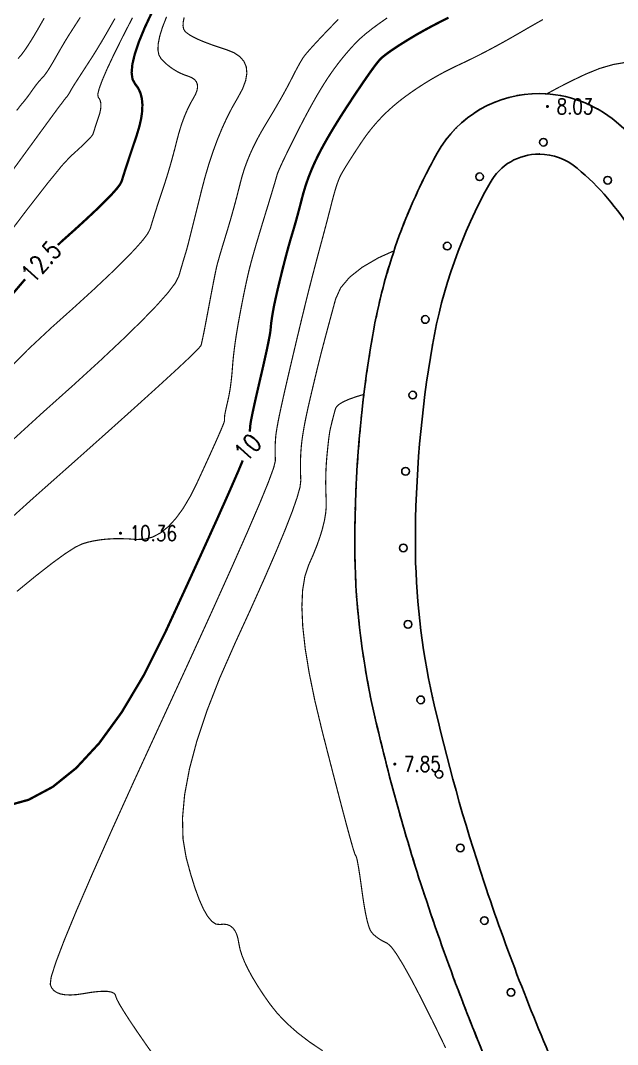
# Model space of a CAD drawing. Extents: x 940 to 2162, y 608 to 1562.
# Drawn here: x 1280.2 to 1319.1, y 729 to 795.9 of the extents above; entities that cross this region are included whole.
import ezdxf
from ezdxf.enums import TextEntityAlignment as Align

# ---------------------------------------------------------------- set-up
doc = ezdxf.new("R2010")
doc.units = 0
doc.header["$LTSCALE"] = 0.5
doc.header["$PDSIZE"] = 0.2
doc.linetypes.add('X6', pattern=[2, 1, -1])
doc.layers.get('0').update_dxf_attribs({"linetype": 'CONTINUOUS'})
for name, color, linetype in [('DGX', 2, 'CONTINUOUS'), ('DLSS', 4, 'CONTINUOUS'), ('GCD', 1, 'CONTINUOUS'), ('SXSS', 5, 'CONTINUOUS'), ('ZBTZ', 3, 'CONTINUOUS'), ('ZDH', 1, 'CONTINUOUS')]:
    doc.layers.add(name, color=color, linetype=linetype)
doc.styles.add('HZ', font='rs.shx', dxfattribs={"width": 0.8, "bigfont": 'hztxt.shx'})
doc.linetypes.add('1161', pattern='A,0,[149,AAA.SHX,S=0.15,R=0,X=0,Y=0],-1.6', length=1.6)

# ---------------------------------------------------------------- blocks, each defined once
blk = doc.blocks.new('gc170')
at = {"linetype": 'Continuous'}
blk.add_circle((0, 0), 0.5, dxfattribs=at)
blk = doc.blocks.new('GC200')
at = {"linetype": 'Continuous', "const_width": 0.2, "flags": 128}
blk.add_lwpolyline([(-0.1, 0, 1), (0.1, 0, 1)], format="xyb", close=True, dxfattribs=at)

msp = doc.modelspace()

# ---------------------------------------------------------------- linework, layer by layer
at = {"layer": 'DGX', "linetype": 'Continuous', "const_width": 0.075}
for points, elevation in [([(1300.915, 795.937), (1300.512, 795.528), (1300.126, 795.126), (1299.784, 794.765), (1299.484, 794.444), (1299.227, 794.164), (1299.012, 793.924), (1298.84, 793.724), (1298.711, 793.565), (1298.624, 793.446), (1298.555, 793.337), (1298.477, 793.207), (1298.389, 793.055), (1298.294, 792.882), (1298.189, 792.689), (1298.076, 792.473), (1297.954, 792.237), (1297.823, 791.98), (1297.679, 791.699), (1297.515, 791.392), (1297.332, 791.06), (1297.13, 790.701), (1296.909, 790.318), (1296.669, 789.908), (1296.41, 789.473), (1296.131, 789.012), (1295.855, 788.54), (1295.6, 788.071), (1295.368, 787.606), (1295.158, 787.144), (1294.97, 786.686), (1294.804, 786.232), (1294.661, 785.781), (1294.54, 785.334), (1294.429, 784.891), (1294.317, 784.453), (1294.203, 784.021), (1294.087, 783.594), (1293.969, 783.173), (1293.85, 782.757), (1293.729, 782.347), (1293.606, 781.942), (1293.489, 781.558), (1293.383, 781.209), (1293.289, 780.897), (1293.207, 780.62), (1293.137, 780.379), (1293.078, 780.174), (1293.032, 780.004), (1292.997, 779.871), (1292.964, 779.728), (1292.922, 779.531), (1292.87, 779.28), (1292.809, 778.975), (1292.739, 778.615), (1292.659, 778.201), (1292.57, 777.733), (1292.472, 777.211), (1292.374, 776.69), (1292.286, 776.227), (1292.208, 775.822), (1292.139, 775.474), (1292.079, 775.184), (1292.03, 774.952), (1291.99, 774.777), (1291.959, 774.66), (1291.766, 774.427), (1291.238, 773.906), (1290.374, 773.096), (1289.176, 771.998), (1287.643, 770.611), (1285.774, 768.935), (1283.571, 766.971), (1281.032, 764.718), (1278.407, 762.35)], 11), ([(1279.526, 768.361), (1281.634, 770.287), (1283.626, 772.068), (1285.366, 773.657), (1286.853, 775.055), (1288.089, 776.262), (1289.072, 777.277), (1289.803, 778.101), (1290.282, 778.734), (1290.508, 779.176), (1290.604, 779.504), (1290.689, 779.796), (1290.764, 780.053), (1290.83, 780.274), (1290.885, 780.458), (1290.93, 780.607), (1290.965, 780.721), (1290.99, 780.798), (1291.023, 780.912), (1291.082, 781.133), (1291.167, 781.462), (1291.277, 781.898), (1291.414, 782.443), (1291.577, 783.095), (1291.765, 783.855), (1291.979, 784.722), (1292.215, 785.624), (1292.469, 786.487), (1292.741, 787.31), (1293.03, 788.095), (1293.337, 788.84), (1293.662, 789.546), (1294.005, 790.212), (1294.366, 790.84), (1294.677, 791.421), (1294.872, 791.947), (1294.951, 792.42), (1294.914, 792.838), (1294.761, 793.203), (1294.491, 793.513), (1294.106, 793.769), (1293.604, 793.971), (1293.072, 794.143), (1292.596, 794.309), (1292.176, 794.467), (1291.812, 794.62), (1291.504, 794.766), (1291.252, 794.906), (1291.055, 795.039), (1290.914, 795.165), (1290.827, 795.315), (1290.788, 795.515), (1290.799, 795.766), (1290.86, 796.068)], 11.5), ([(1304.105, 796.038), (1303.578, 795.67), (1303.113, 795.326), (1302.708, 795.005), (1302.364, 794.708), (1302.081, 794.433), (1301.83, 794.166), (1301.584, 793.892), (1301.343, 793.609), (1301.106, 793.319), (1300.874, 793.021), (1300.647, 792.715), (1300.424, 792.402), (1300.206, 792.08), (1299.986, 791.738), (1299.756, 791.365), (1299.516, 790.96), (1299.267, 790.522), (1299.008, 790.053), (1298.739, 789.552), (1298.461, 789.019), (1298.173, 788.454), (1297.898, 787.903), (1297.656, 787.414), (1297.447, 786.986), (1297.272, 786.618), (1297.131, 786.312), (1297.024, 786.067), (1296.95, 785.883), (1296.91, 785.76), (1296.876, 785.637), (1296.823, 785.451), (1296.751, 785.203), (1296.658, 784.893), (1296.546, 784.52), (1296.414, 784.085), (1296.262, 783.589), (1296.091, 783.029), (1295.917, 782.46), (1295.758, 781.932), (1295.613, 781.446), (1295.483, 781.001), (1295.368, 780.598), (1295.268, 780.237), (1295.182, 779.917), (1295.111, 779.639), (1295.045, 779.367), (1294.976, 779.064), (1294.903, 778.731), (1294.826, 778.367), (1294.745, 777.973), (1294.661, 777.549), (1294.573, 777.095), (1294.482, 776.61), (1294.393, 776.121), (1294.313, 775.652), (1294.241, 775.205), (1294.179, 774.779), (1294.125, 774.374), (1294.08, 773.991), (1294.043, 773.628), (1294.016, 773.287), (1293.991, 772.963), (1293.962, 772.653), (1293.931, 772.358), (1293.895, 772.077), (1293.857, 771.81), (1293.814, 771.558), (1293.769, 771.319), (1293.72, 771.095), (1293.672, 770.889), (1293.63, 770.706), (1293.594, 770.546), (1293.564, 770.407), (1293.54, 770.292), (1293.522, 770.199), (1293.509, 770.128), (1293.503, 770.08), (1293.5, 770.043), (1293.497, 770.005), (1293.495, 769.967), (1293.494, 769.928), (1293.494, 769.889), (1293.495, 769.849), (1293.496, 769.808), (1293.498, 769.767), (1293.472, 769.667), (1293.389, 769.451), (1293.25, 769.119), (1293.054, 768.669), (1292.802, 768.104), (1292.493, 767.422), (1292.127, 766.623), (1291.705, 765.708), (1291.25, 764.798), (1290.784, 764.016), (1290.307, 763.361), (1289.82, 762.835), (1289.322, 762.435), (1288.814, 762.164), (1288.296, 762.02), (1287.767, 762.003), (1287.244, 762.04), (1286.743, 762.056), (1286.265, 762.052), (1285.809, 762.026), (1285.375, 761.979), (1284.964, 761.912), (1284.575, 761.824), (1284.208, 761.715), (1283.754, 761.495), (1283.101, 761.075), (1282.25, 760.456), (1281.2, 759.636), (1279.953, 758.616)], 10.5), ([(1314.268, 795.934), (1313.825, 795.684), (1313.339, 795.406), (1312.812, 795.1), (1312.269, 794.787), (1311.737, 794.488), (1311.216, 794.201), (1310.706, 793.929), (1310.207, 793.669), (1309.718, 793.423), (1309.24, 793.19), (1308.773, 792.971), (1308.314, 792.752), (1307.86, 792.521), (1307.411, 792.277), (1306.967, 792.021), (1306.528, 791.752), (1306.093, 791.471), (1305.664, 791.177), (1305.239, 790.871), (1304.826, 790.552), (1304.431, 790.219), (1304.053, 789.872), (1303.693, 789.511), (1303.35, 789.136), (1303.025, 788.746), (1302.718, 788.343), (1302.428, 787.926), (1302.161, 787.521), (1301.921, 787.153), (1301.709, 786.823), (1301.523, 786.53), (1301.366, 786.276), (1301.235, 786.058), (1301.132, 785.879), (1301.056, 785.737), (1300.993, 785.601), (1300.928, 785.441), (1300.86, 785.256), (1300.789, 785.045), (1300.716, 784.811), (1300.641, 784.551), (1300.563, 784.266), (1300.483, 783.957), (1300.401, 783.631), (1300.315, 783.298), (1300.227, 782.958), (1300.136, 782.61), (1300.042, 782.255), (1299.946, 781.893), (1299.847, 781.523), (1299.745, 781.146), (1299.641, 780.761), (1299.536, 780.37), (1299.431, 779.971), (1299.325, 779.564), (1299.217, 779.15), (1299.109, 778.729), (1299, 778.301), (1298.891, 777.865), (1298.775, 777.402), (1298.65, 776.891), (1298.514, 776.332), (1298.368, 775.725), (1298.211, 775.071), (1298.045, 774.368), (1297.868, 773.618), (1297.681, 772.82), (1297.499, 772.038), (1297.339, 771.334), (1297.202, 770.709), (1297.085, 770.164), (1296.991, 769.697), (1296.919, 769.31), (1296.868, 769.001), (1296.839, 768.771), (1296.823, 768.58), (1296.81, 768.385), (1296.801, 768.187), (1296.796, 767.987), (1296.795, 767.783), (1296.797, 767.577), (1296.804, 767.367), (1296.814, 767.155), (1296.707, 766.702), (1296.366, 765.769), (1295.789, 764.357), (1294.976, 762.466), (1293.928, 760.096), (1292.645, 757.247), (1291.126, 753.919), (1289.371, 750.111), (1287.619, 746.302), (1286.109, 742.969), (1284.841, 740.112), (1283.814, 737.731), (1283.029, 735.827), (1282.486, 734.398), (1282.184, 733.445), (1282.124, 732.969), (1282.212, 732.751), (1282.355, 732.574), (1282.551, 732.439), (1282.801, 732.344), (1283.106, 732.291), (1283.465, 732.278), (1283.879, 732.307), (1284.346, 732.376), (1284.811, 732.453), (1285.216, 732.501), (1285.562, 732.521), (1285.848, 732.514), (1286.075, 732.479), (1286.242, 732.415), (1286.349, 732.324), (1286.397, 732.205), (1286.466, 732.007), (1286.639, 731.678), (1286.916, 731.22), (1287.295, 730.631), (1287.778, 729.911), (1288.365, 729.062), (1289.054, 728.082)], 9.5), ([(1319.716, 793.145), (1318.851, 792.997), (1317.964, 792.739), (1317.056, 792.37), (1316.141, 791.934), (1315.236, 791.472), (1314.516, 791.081)], 9)]:
    msp.add_lwpolyline(points, dxfattribs=dict(at, elevation=elevation))
at = {"layer": 'DGX', "linetype": 'Continuous', "const_width": 0.075, "flags": 128}
for points, elevation in [([(1278.786, 781.117), (1280.556, 783.453), (1281.922, 785.211), (1282.883, 786.392), (1283.44, 786.994), (1283.773, 787.292), (1284.063, 787.558), (1284.312, 787.791), (1284.518, 787.993), (1284.683, 788.163), (1284.805, 788.3), (1284.885, 788.406), (1284.923, 788.48), (1284.943, 788.548), (1284.971, 788.637), (1285.006, 788.746), (1285.048, 788.876), (1285.098, 789.027), (1285.155, 789.198), (1285.219, 789.39), (1285.29, 789.603), (1285.355, 789.818), (1285.4, 790.016), (1285.426, 790.199), (1285.431, 790.364), (1285.416, 790.514), (1285.382, 790.647), (1285.327, 790.764), (1285.253, 790.865), (1285.226, 791.05), (1285.315, 791.42), (1285.519, 791.975), (1285.838, 792.715), (1286.273, 793.64), (1286.823, 794.75), (1287.488, 796.045)], 13), ([(1278.872, 784.994), (1280.57, 787.325), (1281.788, 788.996), (1282.527, 790.007), (1282.787, 790.358), (1282.807, 790.381), (1282.829, 790.407), (1282.852, 790.435), (1282.876, 790.465), (1282.901, 790.498), (1282.927, 790.534), (1282.954, 790.571), (1282.983, 790.612), (1283.011, 790.652), (1283.038, 790.689), (1283.064, 790.724), (1283.089, 790.755), (1283.112, 790.784), (1283.134, 790.809), (1283.155, 790.832), (1283.175, 790.852), (1283.196, 790.874), (1283.219, 790.902), (1283.245, 790.938), (1283.274, 790.98), (1283.306, 791.029), (1283.34, 791.085), (1283.378, 791.148), (1283.418, 791.218), (1283.458, 791.289), (1283.496, 791.356), (1283.532, 791.418), (1283.566, 791.476), (1283.599, 791.53), (1283.628, 791.58), (1283.656, 791.625), (1283.682, 791.666), (1283.722, 791.728), (1283.793, 791.838), (1283.895, 791.995), (1284.027, 792.2), (1284.19, 792.452), (1284.384, 792.752), (1284.609, 793.099), (1284.865, 793.494), (1285.16, 793.964), (1285.505, 794.537), (1285.898, 795.213), (1286.341, 795.992)], 13.5), ([(1278.934, 772.626), (1280.645, 774.371), (1282.236, 775.856), (1283.675, 777.142), (1284.932, 778.29), (1286.006, 779.3), (1286.899, 780.172), (1287.609, 780.906), (1288.137, 781.501), (1288.483, 781.958), (1288.646, 782.277), (1288.722, 782.536), (1288.806, 782.811), (1288.896, 783.102), (1288.993, 783.41), (1289.097, 783.735), (1289.209, 784.077), (1289.327, 784.436), (1289.453, 784.811), (1289.58, 785.196), (1289.704, 785.586), (1289.825, 785.981), (1289.943, 786.38), (1290.058, 786.784), (1290.169, 787.192), (1290.278, 787.605), (1290.383, 788.022), (1290.49, 788.433), (1290.606, 788.826), (1290.729, 789.201), (1290.861, 789.558), (1291.001, 789.897), (1291.149, 790.219), (1291.305, 790.522), (1291.469, 790.808), (1291.611, 791.072), (1291.7, 791.312), (1291.736, 791.527), (1291.719, 791.718), (1291.649, 791.884), (1291.527, 792.025), (1291.351, 792.142), (1291.123, 792.234), (1290.872, 792.321), (1290.63, 792.424), (1290.397, 792.543), (1290.172, 792.677), (1289.956, 792.826), (1289.748, 792.992), (1289.549, 793.172), (1289.359, 793.369), (1289.214, 793.615), (1289.15, 793.945), (1289.169, 794.36), (1289.269, 794.859), (1289.451, 795.443), (1289.715, 796.111)], 12), ([(1284.086, 796.073), (1283.752, 795.556), (1283.517, 795.191), (1283.381, 794.979), (1283.29, 794.835), (1283.192, 794.676), (1283.087, 794.502), (1282.975, 794.313), (1282.855, 794.109), (1282.728, 793.89), (1282.593, 793.656), (1282.452, 793.406), (1282.311, 793.161), (1282.18, 792.94), (1282.059, 792.743), (1281.948, 792.571), (1281.846, 792.422), (1281.754, 792.297), (1281.672, 792.197), (1281.6, 792.12), (1281.53, 792.05), (1281.456, 791.971), (1281.378, 791.881), (1281.296, 791.78), (1281.209, 791.67), (1281.118, 791.549), (1281.023, 791.418), (1280.924, 791.277), (1280.824, 791.135), (1280.728, 791.002), (1280.637, 790.878), (1280.549, 790.762), (1280.465, 790.656), (1280.385, 790.557), (1280.309, 790.468), (1280.237, 790.387), (1279.94, 789.999)], 14), ([(1281.729, 796.022), (1281.486, 795.594), (1281.245, 795.174), (1281.02, 794.795), (1280.812, 794.458), (1280.621, 794.161), (1280.447, 793.906), (1280.29, 793.692), (1280.149, 793.52), (1280.025, 793.388)], 14.5)]:
    msp.add_lwpolyline(points, dxfattribs=dict(at, elevation=elevation))
at = {"layer": 'DGX', "color": 3, "linetype": 'Continuous', "const_width": 0.15, "elevation": 12.5, "flags": 128}
for points in [[(1282.625, 781.218), (1282.838, 781.425), (1283.724, 782.217), (1284.497, 782.924), (1285.159, 783.546), (1285.708, 784.083), (1286.146, 784.534), (1286.471, 784.901), (1286.684, 785.182), (1286.785, 785.379), (1286.839, 785.56), (1286.913, 785.796), (1287.006, 786.087), (1287.118, 786.434), (1287.25, 786.835), (1287.401, 787.291), (1287.572, 787.802), (1287.762, 788.367), (1287.935, 788.939), (1288.055, 789.467), (1288.123, 789.952), (1288.137, 790.394), (1288.098, 790.792), (1288.006, 791.146), (1287.861, 791.457), (1287.663, 791.725), (1287.493, 792.033), (1287.433, 792.462), (1287.483, 793.015), (1287.643, 793.689), (1287.912, 794.486), (1288.291, 795.406), (1288.78, 796.448)], [(1278.829, 777.038), (1280.428, 778.919), (1280.489, 778.985)]]:
    msp.add_lwpolyline(points, dxfattribs=at)
at = {"layer": 'DGX', "color": 3, "linetype": 'Continuous', "const_width": 0.15, "elevation": 10}
for points in [[(1308.108, 796.057), (1307.537, 795.768), (1307.004, 795.49), (1306.51, 795.222), (1306.055, 794.965), (1305.638, 794.718), (1305.26, 794.485), (1304.918, 794.27), (1304.614, 794.071), (1304.347, 793.89), (1304.117, 793.726), (1303.924, 793.579), (1303.768, 793.45), (1303.65, 793.338), (1303.534, 793.206), (1303.384, 793.019), (1303.201, 792.775), (1302.985, 792.475), (1302.736, 792.119), (1302.453, 791.707), (1302.137, 791.238), (1301.788, 790.714), (1301.434, 790.174), (1301.103, 789.659), (1300.796, 789.169), (1300.513, 788.704), (1300.253, 788.264), (1300.017, 787.85), (1299.804, 787.46), (1299.615, 787.095), (1299.443, 786.743), (1299.283, 786.392), (1299.133, 786.041), (1298.995, 785.69), (1298.868, 785.34), (1298.752, 784.99), (1298.647, 784.64), (1298.553, 784.291), (1298.466, 783.949), (1298.381, 783.621), (1298.297, 783.307), (1298.216, 783.007), (1298.137, 782.721), (1298.059, 782.45), (1297.984, 782.192), (1297.91, 781.949), (1297.836, 781.702), (1297.758, 781.435), (1297.677, 781.148), (1297.593, 780.841), (1297.506, 780.513), (1297.415, 780.165), (1297.321, 779.796), (1297.224, 779.407), (1297.129, 779.021), (1297.042, 778.661), (1296.962, 778.326), (1296.891, 778.016), (1296.827, 777.733), (1296.771, 777.475), (1296.723, 777.242), (1296.683, 777.035), (1296.649, 776.845), (1296.618, 776.664), (1296.59, 776.49), (1296.566, 776.325), (1296.545, 776.168), (1296.527, 776.019), (1296.513, 775.878), (1296.502, 775.746), (1296.484, 775.584), (1296.448, 775.354), (1296.392, 775.057), (1296.319, 774.692), (1296.227, 774.259), (1296.116, 773.759), (1295.988, 773.191), (1295.84, 772.556), (1295.693, 771.922), (1295.563, 771.357), (1295.452, 770.861), (1295.36, 770.435), (1295.285, 770.079), (1295.229, 769.791), (1295.191, 769.574), (1295.171, 769.426), (1295.161, 769.311), (1295.154, 769.195), (1295.148, 769.077), (1295.148, 769.046)], [(1294.682, 767.156), (1294.392, 766.462), (1293.788, 765.077), (1293.01, 763.333), (1292.057, 761.229), (1290.93, 758.766), (1289.629, 755.944), (1288.224, 753.14), (1286.787, 750.728), (1285.318, 748.71), (1283.816, 747.086), (1282.282, 745.855), (1280.715, 745.017), (1279.116, 744.573)]]:
    msp.add_lwpolyline(points, dxfattribs=at)
at = {"layer": 'DGX', "linetype": 'Continuous', "const_width": 0.075}
for points in [[(1304.549, 780.84), (1303.538, 780.385), (1302.464, 779.759), (1301.64, 779.103), (1301.067, 778.419), (1300.744, 777.705), (1300.555, 777.006), (1300.383, 776.369), (1300.227, 775.792), (1300.089, 775.275), (1299.969, 774.819), (1299.865, 774.423), (1299.778, 774.088), (1299.708, 773.814), (1299.644, 773.557), (1299.574, 773.273), (1299.499, 772.962), (1299.418, 772.625), (1299.331, 772.262), (1299.238, 771.871), (1299.14, 771.455), (1299.036, 771.011), (1298.934, 770.566), (1298.843, 770.145), (1298.761, 769.748), (1298.69, 769.374), (1298.629, 769.024), (1298.578, 768.698), (1298.537, 768.396), (1298.507, 768.117), (1298.484, 767.848), (1298.467, 767.575), (1298.454, 767.298), (1298.447, 767.016), (1298.446, 766.731), (1298.449, 766.441), (1298.458, 766.147), (1298.471, 765.849), (1298.419, 765.421), (1298.228, 764.735), (1297.899, 763.794), (1297.432, 762.595), (1296.826, 761.14), (1296.083, 759.428), (1295.201, 757.459), (1294.181, 755.234), (1293.179, 752.956), (1292.348, 750.829), (1291.691, 748.854), (1291.206, 747.031), (1290.893, 745.359), (1290.753, 743.839), (1290.785, 742.47), (1290.99, 741.253), (1291.279, 740.186), (1291.564, 739.268), (1291.846, 738.498), (1292.123, 737.877), (1292.397, 737.404), (1292.667, 737.08), (1292.933, 736.904), (1293.195, 736.878), (1293.442, 736.9), (1293.662, 736.873), (1293.856, 736.795), (1294.023, 736.667), (1294.164, 736.49), (1294.278, 736.262), (1294.365, 735.985), (1294.426, 735.657), (1294.499, 735.287), (1294.624, 734.881), (1294.8, 734.439), (1295.028, 733.961), (1295.307, 733.447), (1295.638, 732.897), (1296.02, 732.312), (1296.454, 731.691), (1296.959, 731.057), (1297.556, 730.434), (1298.246, 729.823), (1299.027, 729.223), (1299.901, 728.633)], [(1307.917, 728.828), (1307.076, 730.56), (1306.335, 732.039), (1305.694, 733.266), (1305.152, 734.239), (1304.71, 734.96), (1304.368, 735.428), (1304.126, 735.643), (1303.941, 735.733), (1303.77, 735.824), (1303.615, 735.917), (1303.474, 736.012), (1303.348, 736.109), (1303.237, 736.208), (1303.141, 736.308), (1303.06, 736.41), (1302.985, 736.542), (1302.911, 736.733), (1302.836, 736.983), (1302.761, 737.291), (1302.685, 737.658), (1302.609, 738.083), (1302.532, 738.567), (1302.455, 739.11), (1302.381, 739.646), (1302.314, 740.11), (1302.253, 740.501), (1302.198, 740.821), (1302.15, 741.069), (1302.108, 741.244), (1302.073, 741.348), (1302.044, 741.379), (1301.987, 741.502), (1301.868, 741.882), (1301.688, 742.517), (1301.445, 743.409), (1301.14, 744.557), (1300.774, 745.961), (1300.345, 747.621), (1299.855, 749.537), (1299.385, 751.495), (1299.019, 753.28), (1298.756, 754.892), (1298.597, 756.331), (1298.54, 757.597), (1298.588, 758.689), (1298.738, 759.609), (1298.992, 760.356), (1299.277, 760.999), (1299.521, 761.609), (1299.725, 762.183), (1299.887, 762.724), (1300.009, 763.23), (1300.09, 763.702), (1300.13, 764.14), (1300.129, 764.543), (1300.111, 764.927), (1300.1, 765.305), (1300.096, 765.678), (1300.098, 766.046), (1300.107, 766.408), (1300.123, 766.765), (1300.146, 767.116), (1300.175, 767.463), (1300.207, 767.79), (1300.238, 768.087), (1300.267, 768.351), (1300.294, 768.585), (1300.321, 768.786), (1300.346, 768.956), (1300.369, 769.095), (1300.391, 769.202), (1300.412, 769.291), (1300.432, 769.374), (1300.45, 769.452), (1300.468, 769.525), (1300.484, 769.592), (1300.499, 769.655), (1300.513, 769.711), (1300.526, 769.763), (1300.54, 769.818), (1300.557, 769.885), (1300.578, 769.964), (1300.602, 770.055), (1300.629, 770.158), (1300.661, 770.274), (1300.695, 770.401), (1300.733, 770.541), (1300.817, 770.688), (1300.99, 770.838), (1301.252, 770.991), (1301.602, 771.147), (1302.042, 771.305), (1302.571, 771.467), (1302.588, 771.471)]]:
    msp.add_lwpolyline(points, dxfattribs=at)
at = {"layer": 'DLSS', "linetype": 'X6'}
for points in [[(1334.856, 806.965, -0.000007), (1333.963, 812.968, -0.000007), (1333.071, 818.963, -0.001307)], [(1355.838, 737.173, -0.054193), (1353.055, 735.291, -0.13611), (1349.101, 734.424, -0.097181), (1341.453, 736.364, -0.11721), (1336.764, 740.122, -0.044069), (1333.464, 745.227, -0.02739), (1329.098, 754.723, -0.115392), (1326.899, 769.631, 0.158868), (1323.489, 784.08, 0.08134), (1319.049, 789.254, 0.174301), (1314.059, 791.099, 0.274119), (1307.367, 787.214, 0.084624), (1303.164, 775.36, 0.043106), (1301.993, 761.741, 0.055447), (1303.212, 750.825, 0.0249), (1306.681, 738.373, 0.022972), (1311.692, 725.357, 0.070031)]]:
    msp.add_lwpolyline(points, format="xyb", dxfattribs=at)
at = {"layer": 'SXSS', "linetype": 'Continuous'}
for points in [[(1338.484, 807.505, -0.000007), (1337.591, 813.508, -0.000007), (1336.699, 819.503, -0.001307)], [(1361.065, 736.919, -0.103863), (1354.903, 731.798, -0.13611), (1348.885, 730.478, -0.097181), (1339.762, 732.792, -0.11721), (1333.646, 737.693, -0.044069), (1329.969, 743.382, -0.02739), (1325.422, 753.271, -0.115392), (1322.961, 769.96, 0.158868), (1320.113, 782.025, 0.08134), (1316.505, 786.229, 0.174301), (1314.023, 787.147, 0.274119), (1310.817, 785.286, 0.084624), (1307.058, 774.684, 0.043106), (1305.945, 761.743, 0.055447), (1307.067, 751.695, 0.0249), (1310.431, 739.622, 0.022972), (1315.311, 726.945, 0.070031)]]:
    msp.add_lwpolyline(points, format="xyb", dxfattribs=at)
at = {"layer": 'ZBTZ', "linetype": '1161', "flags": 128}
msp.add_lwpolyline([(1330.74, 833.762), (1327.56, 840.768), (1319.707, 863.134), (1319.598, 863.445, -0.077672), (1319.176, 867.141, -0.089807), (1319.974, 870.7, -0.089946), (1322.608, 874.728, -0.118766), (1326.471, 877.237, -0.102595), (1331.41, 877.907, -0.141061), (1335.992, 876.236, -0.020708), (1338.015, 874.629, -0.026382), (1339.616, 873.089, -0.013245), (1341.446, 871.028, -0.005397), (1345.414, 866.207, -0.028768), (1347.217, 863.684, -0.015584), (1349.754, 859.369), (1356.2, 845.721, 0.167735), (1359.482, 841.341, 0.247764), (1363.284, 840.922, 0.111916), (1366.354, 843.018, 0.069822), (1369.739, 847.866, 0.053027), (1371.017, 851.218, 0.052663), (1371.567, 854.788, -0.001571), (1370.445, 864.094, -0.002172), (1369.681, 870.852, -0.000159), (1368.865, 878.383, -0.005831), (1368.835, 878.697, -0.046402), (1368.869, 882.664, 0.020508), (1369.267, 889.274, 0.003582), (1369.284, 890.636, 0.000782), (1369.306, 897.171, 0.026584), (1369.127, 900.636, 0.003874), (1368.949, 902.217), (1368.093, 906.685, 0.009169), (1365.623, 916.544, 0.037036), (1365.013, 918.279, 0.007585), (1357.022, 935.837, 0.004872), (1343.846, 962.973, 0.008475), (1342.009, 966.513, 0.003614), (1335.854, 977.703), (1329.948, 984.969, 0.013099), (1326.606, 988.431, 0.028527), (1325.252, 989.619, 0.014737), (1320.307, 993.25, 0.008963), (1311.673, 998.981, 0.047867), (1307.452, 1001.138, 0.027113), (1298.54, 1004.116), (1269.742, 1011.439, -0.020512), (1261.532, 1014.034, -0.033977), (1256.413, 1016.291, -0.005961), (1247.965, 1020.851, -0.018837), (1245.102, 1022.585, -0.027926), (1242.305, 1024.659, -0.006734), (1232.843, 1032.749, -0.04167), (1227.657, 1038.133, -0.025832), (1220.986, 1047.25), (1219.164, 1049.83), (1198.288, 1046.029), (1190.582, 1046.64), (1190.582, 1044.115), (1180.434, 1044.141), (1180.52, 1046.834), (1175.967, 1046.977), (1177.339, 952.841), (1172.053, 952.633), (1170.186, 899.769), (1161.268, 883.069), (1145.898, 871.231), (1125.512, 864.649), (1099.71, 863.887), (1069.546, 881.138), (1074.012, 867.156), (1077.612, 862.785), (1080.531, 860.039), (1081.322, 863.46), (1088.163, 863.46), (1082.903, 845.379), (1085.515, 845.893), (1090.005, 847.604), (1092.212, 841.814), (1092.782, 840.069), (1087.738, 838.245), (1087.788, 838.75, -0.027206), (1090.093, 834.638, -0.063866), (1090.967, 832.077, -0.009428), (1091.978, 826.602, -0.010278), (1092.709, 821.525, -0.011914), (1094.112, 807.365, -0.024093), (1094.307, 800.086, -0.017627), (1093.75, 790.285, -0.007981), (1091.46, 769.142), (1090.266, 759.756, -0.034067), (1095.724, 760.461, -0.049637), (1102.31, 760.204, -0.002641), (1103.782, 759.992, -0.005392), (1104.566, 759.866, -0.072064), (1109.903, 758.132, -0.111845), (1113.518, 755.204, -0.124873), (1115.369, 751.047, -0.065747), (1115.6, 745.122, -0.036581), (1114.485, 738.437, 0.034334), (1113.46, 732.463, 0.017331), (1112.757, 721.915, 0.023383), (1112.871, 714.245, 0.035855), (1113.623, 708.636, 0.020701), (1116.171, 698.504, 0.037395), (1121.194, 685.258, 0.042521), (1127.336, 674.588, 0.023131), (1130.841, 670.01, 0.0207), (1135.246, 665.198, 0.04717), (1140.59, 660.751, 0.045763), (1146.889, 657.242, 0.082528), (1154.184, 655.363, 0.066536), (1164.053, 655.811, 0.030894), (1170.375, 657.359, 0.043452), (1174.349, 658.987, 0.053054), (1181.795, 663.882, 0.087346), (1184.777, 667.358, 0.006859), (1185.162, 668.03, -0.00631), (1185.689, 668.951, -0.030276), (1189.361, 674.398, -0.021081), (1195.179, 681.366, -0.093388), (1204.127, 688.121, -0.130561), (1213.006, 689.928, -0.010639), (1220.792, 689.303, 0.006428), (1233.29, 688.193, 0.002335), (1242.048, 687.569, 0.003845), (1247.331, 687.259, 0.198568), (1251.993, 688.913, 0.144016), (1256.476, 696.199, 0.089715), (1257.029, 702.564, -0.069383), (1257.544, 713.69, -0.036422), (1260.85, 726.238, -0.155986), (1264.056, 730.545, -0.201176), (1270.425, 731.999, -0.180181), (1276.131, 728.662, -0.023263), (1278.275, 725.774, -0.025036), (1280.027, 722.865, -0.024343), (1284.36, 713.736, 0.019447), (1289.34, 702.974, 0.019178), (1295.661, 691.692, 0.062456), (1297.592, 689.274, 0.049333), (1298.871, 688.252, 0.035102), (1301.354, 686.88, 0.031434), (1304.797, 685.537, 0.071847), (1305.499, 685.42, 0.023809), (1306.045, 685.434, 0.017093), (1307.054, 685.543, 0.043665), (1310.87, 686.431, 0.036297), (1315.467, 688.312, 0.015778), (1318.218, 689.79, 0.010859), (1322.259, 692.244, 0.021309), (1324.617, 693.893, 0.012897), (1324.725, 693.98, 0.037347), (1324.729, 698.732, 0.016633), (1324.405, 701.739, 0.020292), (1323.978, 704.074, 0.118409), (1320.61, 710.916, -0.070031), (1311.692, 725.357, -0.022972), (1306.681, 738.373, -0.0249), (1303.212, 750.825, -0.055447), (1301.993, 761.741, -0.043106), (1303.164, 775.36, -0.084624), (1307.367, 787.214, -0.274119), (1314.059, 791.099, -0.174301), (1319.049, 789.254, -0.08134), (1323.489, 784.08, -0.158868), (1326.899, 769.631, 0.115392), (1329.098, 754.723, 0.02739), (1333.464, 745.227, 0.044069), (1336.764, 740.122, 0.11721), (1341.453, 736.364, 0.097181), (1349.101, 734.424, 0.13611), (1353.055, 735.291, 0.054193), (1355.838, 737.173), (1357.4, 741.046), (1359.601, 743.988), (1358.961, 747.74, 0.012312), (1357.65, 750.599, 0.027255), (1356.292, 753.032, 0.002451), (1353.397, 757.564, -0.003279), (1351.199, 761.018, -0.001211), (1348.636, 765.126, -0.001537), (1346.63, 768.381, -0.018479), (1344.35, 772.434, -0.013579), (1341.682, 777.983, -0.01746), (1340.066, 781.958, -0.019016), (1338.839, 785.749, -0.01542), (1337.304, 791.906, -0.016269), (1336.217, 797.847, -0.000047), (1335.237, 804.412, -0.000121), (1334.856, 806.965, -0.000007), (1333.963, 812.968, -0.000007), (1333.071, 818.963, -0.001307), (1332.463, 823.128, 0.000982), (1331.662, 828.632, 0.015736), (1330.74, 833.762)], format="xyb", close=True, dxfattribs=at)
at = {"layer": 'ZDH', "linetype": 'Continuous'}
for p in [(1314.023, 787.147, 7.82), (1307.058, 774.684, 7.845), (1307.067, 751.695, 7.823)]:
    msp.add_point(p, dxfattribs=at)

# ---------------------------------------------------------------- block references
at = {"layer": 'GCD', "linetype": 'Continuous'}
ref = msp.add_blockref('GC200', (1314.559, 790.259, 8.03), dxfattribs=dict(at, xscale=0.5, yscale=0.5, zscale=0.5))
ref.add_attrib('height', '8.03', dxfattribs={"linetype": 'Continuous', "height": 1, "style": 'HZ', "width": 0.8}).set_placement((1315.159, 790.259, 8.03), align=Align.MIDDLE_LEFT)
ref = msp.add_blockref('GC200', (1286.705, 762.408, 10.359), dxfattribs=dict(at, xscale=0.5, yscale=0.5, zscale=0.5))
ref.add_attrib('height', '10.36', dxfattribs={"linetype": 'Continuous', "height": 1, "style": 'HZ', "width": 0.8}).set_placement((1287.305, 762.408, 10.359), align=Align.MIDDLE_LEFT)
ref = msp.add_blockref('GC200', (1304.6, 747.348, 7.853), dxfattribs=dict(at, xscale=0.5, yscale=0.5, zscale=0.5))
ref.add_attrib('height', '7.85', dxfattribs={"linetype": 'Continuous', "height": 1, "style": 'HZ', "width": 0.8}).set_placement((1305.2, 747.348, 7.853), align=Align.MIDDLE_LEFT)
at = {"layer": 'ZBTZ', "linetype": 'Continuous', "yscale": 0.5}
for p, xscale, rotation in [((1314.3, 787.924, 7.252), 0.4999999999999999, 176.1903014364208), ((1310.131, 785.672, 7.252), 0.5, 240.7713633919529), ((1318.486, 785.442, 7.252), 0.5, 133.4558245363025), ((1308.019, 781.145, 7.252), 0.5, 249.1603101448619), ((1306.586, 776.359, 7.252), 0.5, 257.523293953311), ((1305.772, 771.427, 7.252), 0.5, 262.7264312842041), ((1305.302, 766.45, 7.252), 0.5, 266.4830892238837), ((1305.159, 761.453, 7.252), 0.4999999999999999, 270.3787286758278), ((1305.461, 756.465, 7.252), 0.5, 276.5379025937658), ((1306.296, 751.537, 7.252), 0.4999999999999999, 282.6970765117036), ((1307.492, 746.683, 7.252), 0.4999999999999999, 284.9707378357642), ((1308.878, 741.879, 7.252), 0.5, 287.231872101812), ((1310.45, 737.133, 7.252), 0.5, 289.3346494740416), ((1312.185, 732.444, 7.252), 0.4999999999999999, 291.2613172777966)]:
    msp.add_blockref('gc170', p, dxfattribs=dict(at, xscale=xscale, rotation=rotation))

# ---------------------------------------------------------------- texts
at = {"layer": 'DGX', "linetype": 'Continuous', "style": 'HZ', "width": 0.8}
for s, p in [('12.5', (1281.53, 780.125, 12.5)), ('10', (1295.019, 768.007, 10))]:
    msp.add_text(s, height=1.2, rotation=48.06341, dxfattribs=at).set_placement(p, align=Align.MIDDLE)

doc.saveas('drawing.dxf')
